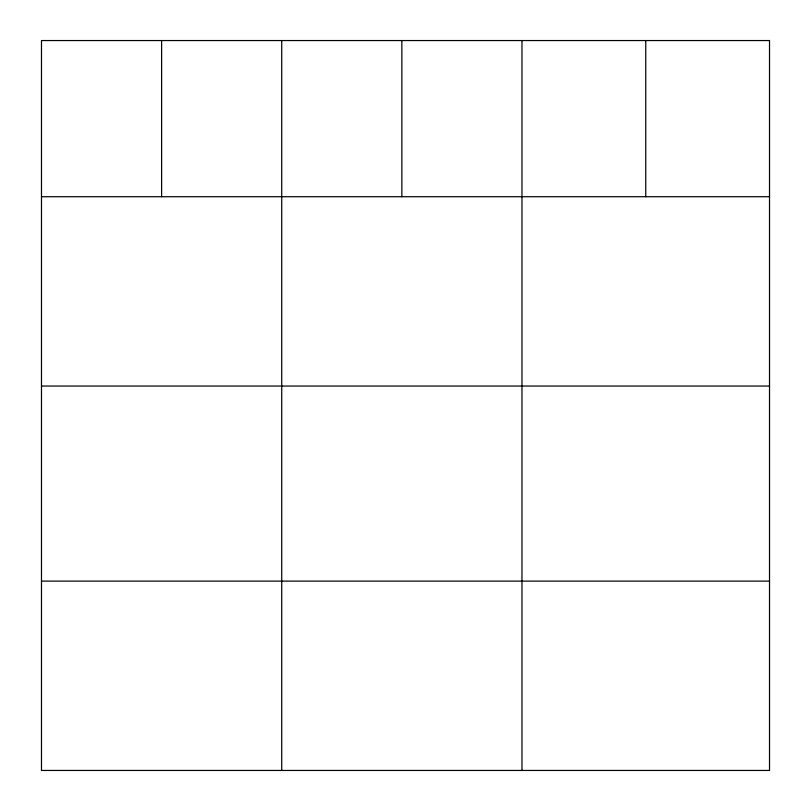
<?xml version="1.0" encoding="UTF-8"?>
<svg xmlns="http://www.w3.org/2000/svg" width="811" height="811" viewBox="0 0 811 811"><rect width="100%" height="100%" fill="white"/><g stroke="black" fill="none" stroke-linecap="round" stroke-linejoin="round"><path stroke-width="1.22" d="M769.517 196.718L769.517 770.45L41.483 770.45L41.483 40.55L769.517 40.55L769.517 196.718L41.483 196.718M41.483 386.046L769.517 386.046M41.483 581.122L769.517 581.122M645.749 40.55L645.749 196.718M521.98 40.55L521.98 770.45M401.861 40.55L401.861 196.718M281.731 40.55L281.731 770.45M161.612 40.55L161.612 196.718"/></g></svg>
